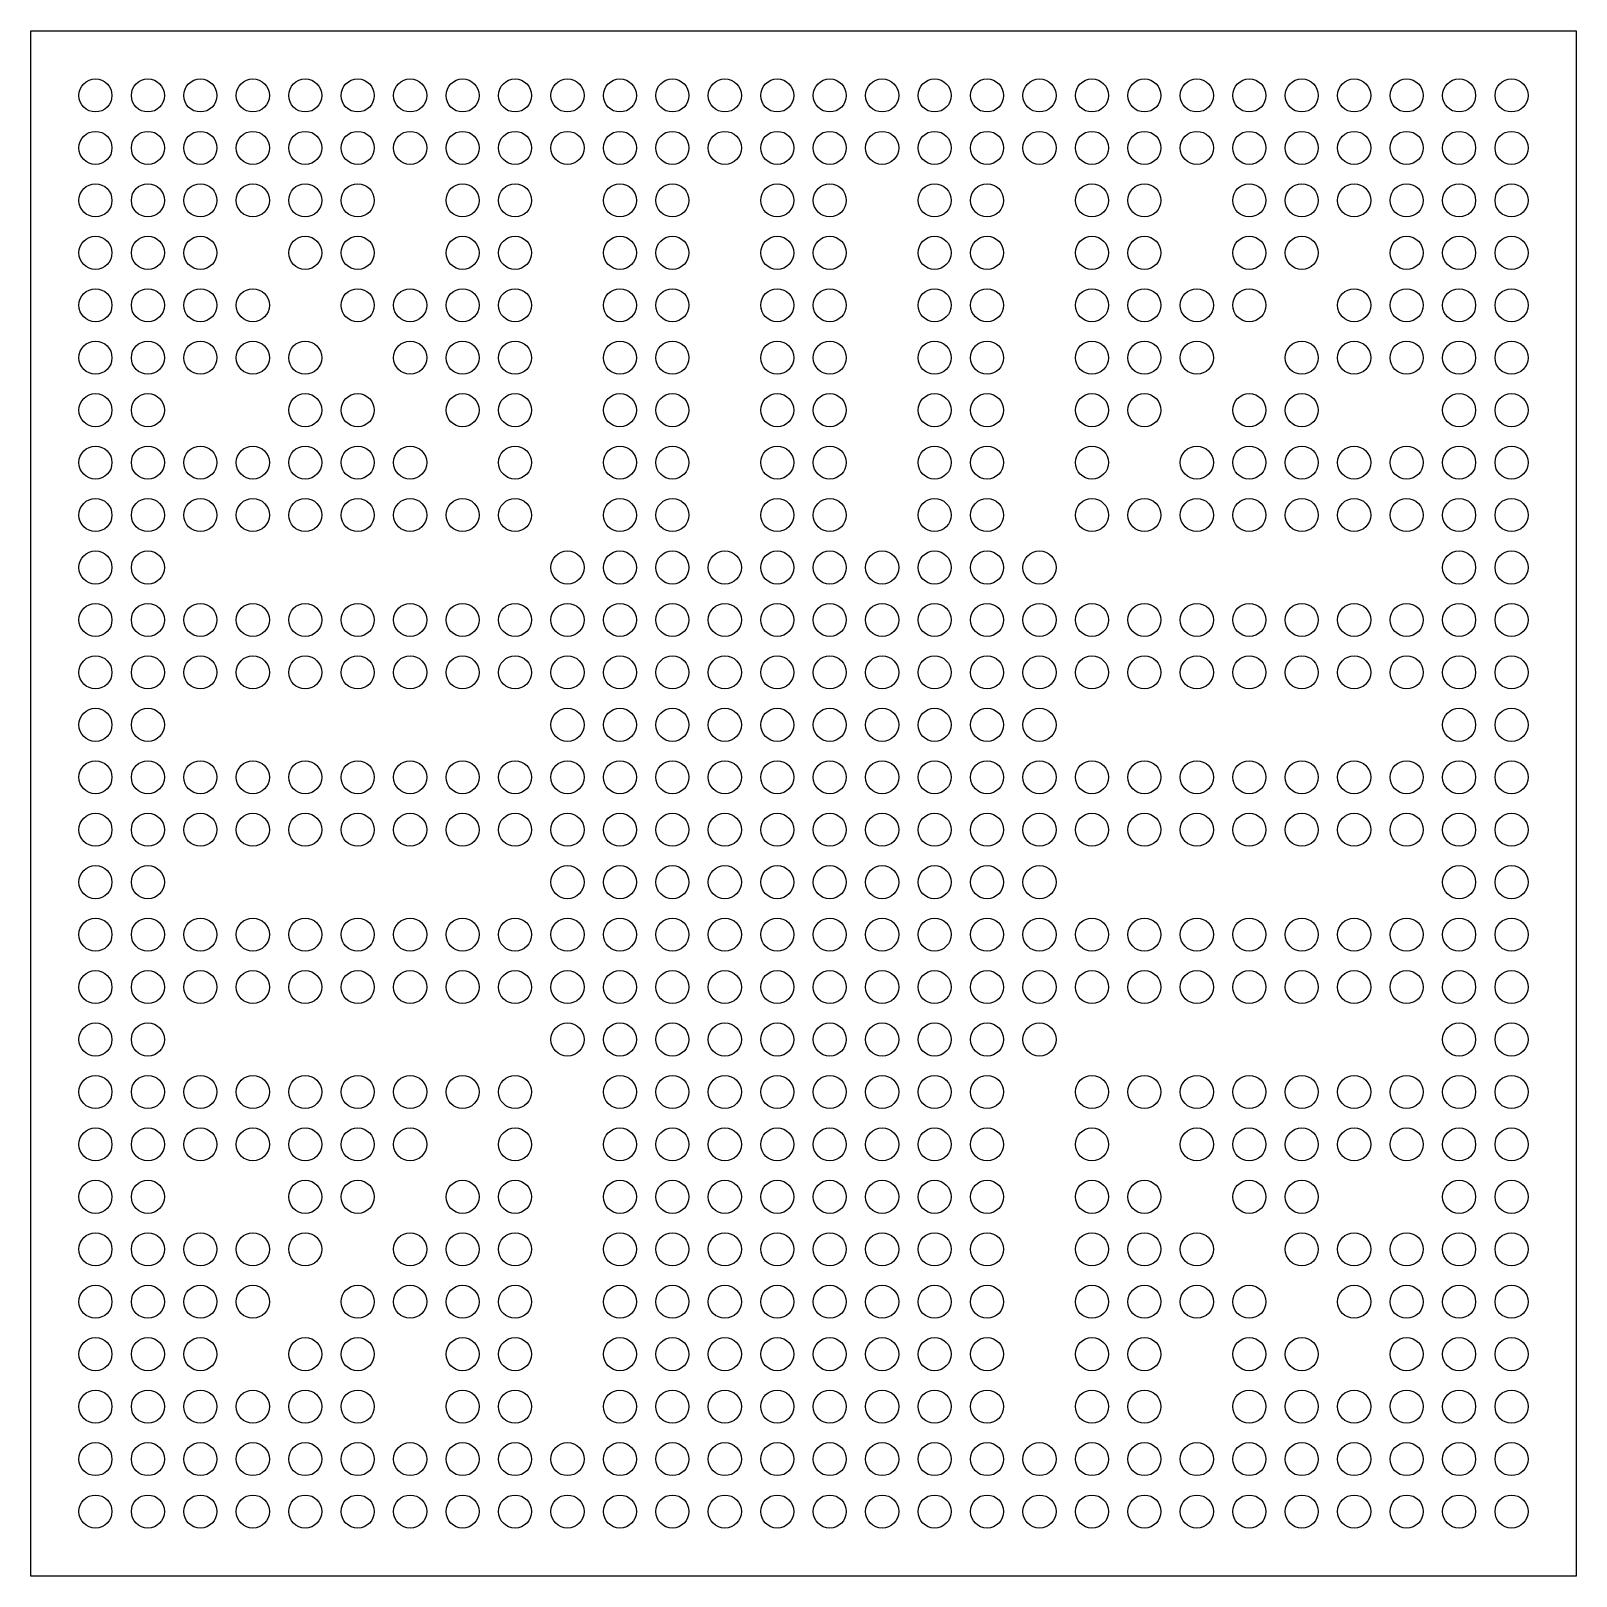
# Model space of a CAD drawing. Header units: millimetres. Extents: x -9.6 to 9.6, y -9.6 to 9.6.
import ezdxf

# ---------------------------------------------------------------- set-up
doc = ezdxf.new("R2010")
doc.units = ezdxf.units.MM

msp = doc.modelspace()

# ---------------------------------------------------------------- linework, layer by layer
at = {"color": 7, "linetype": 'Continuous', "lineweight": 25}
for p, q in [((-9.575, 9.575), (9.575, 9.575)), ((-9.575, -9.575), (-9.575, 9.575)), ((9.575, 9.575), (9.575, -9.575)), ((9.575, -9.575), (-9.575, -9.575))]:
    msp.add_line(p, q, dxfattribs=at)
for centre in [(-8.775, 8.775), (-8.125, 8.775), (-7.475, 8.775), (-6.825, 8.775), (-6.175, 8.775), (-5.525, 8.775), (-4.875, 8.775), (-4.225, 8.775), (-3.575, 8.775), (-2.925, 8.775), (-2.275, 8.775), (-1.625, 8.775), (-0.975, 8.775), (-0.325, 8.775), (0.325, 8.775), (0.975, 8.775), (1.625, 8.775), (2.275, 8.775), (2.925, 8.775), (3.575, 8.775), (4.225, 8.775), (4.875, 8.775), (5.525, 8.775), (6.175, 8.775), (6.825, 8.775), (7.475, 8.775), (8.125, 8.775), (8.775, 8.775), (-8.775, 8.125), (-8.125, 8.125), (-7.475, 8.125), (-6.825, 8.125), (-6.175, 8.125), (-5.525, 8.125), (-4.875, 8.125), (-4.225, 8.125), (-3.575, 8.125), (-2.925, 8.125), (-2.275, 8.125), (-1.625, 8.125), (-0.975, 8.125), (-0.325, 8.125), (0.325, 8.125), (0.975, 8.125), (1.625, 8.125), (2.275, 8.125), (2.925, 8.125), (3.575, 8.125), (4.225, 8.125), (4.875, 8.125), (5.525, 8.125), (6.175, 8.125), (6.825, 8.125), (7.475, 8.125), (8.125, 8.125), (8.775, 8.125), (-8.775, 7.475), (-8.125, 7.475), (-7.475, 7.475), (-6.825, 7.475), (-6.175, 7.475), (-5.525, 7.475), (-4.225, 7.475), (-3.575, 7.475), (-2.275, 7.475), (-1.625, 7.475), (-0.325, 7.475), (0.325, 7.475), (1.625, 7.475), (2.275, 7.475), (3.575, 7.475), (4.225, 7.475), (5.525, 7.475), (6.175, 7.475), (6.825, 7.475), (7.475, 7.475), (8.125, 7.475), (8.775, 7.475), (-8.775, 6.825), (-8.125, 6.825), (-7.475, 6.825), (-6.175, 6.825), (-5.525, 6.825), (-4.225, 6.825), (-3.575, 6.825), (-2.275, 6.825), (-1.625, 6.825), (-0.325, 6.825), (0.325, 6.825), (1.625, 6.825), (2.275, 6.825), (3.575, 6.825), (4.225, 6.825), (5.525, 6.825), (6.175, 6.825), (7.475, 6.825), (8.125, 6.825), (8.775, 6.825), (-8.775, 6.175), (-8.125, 6.175), (-7.475, 6.175), (-6.825, 6.175), (-5.525, 6.175), (-4.875, 6.175), (-4.225, 6.175), (-3.575, 6.175), (-2.275, 6.175), (-1.625, 6.175), (-0.325, 6.175), (0.325, 6.175), (1.625, 6.175), (2.275, 6.175), (3.575, 6.175), (4.225, 6.175), (4.875, 6.175), (5.525, 6.175), (6.825, 6.175), (7.475, 6.175), (8.125, 6.175), (8.775, 6.175), (-8.775, 5.525), (-8.125, 5.525), (-7.475, 5.525), (-6.825, 5.525), (-6.175, 5.525), (-4.875, 5.525), (-4.225, 5.525), (-3.575, 5.525), (-2.275, 5.525), (-1.625, 5.525), (-0.325, 5.525), (0.325, 5.525), (1.625, 5.525), (2.275, 5.525), (3.575, 5.525), (4.225, 5.525), (4.875, 5.525), (6.175, 5.525), (6.825, 5.525), (7.475, 5.525), (8.125, 5.525), (8.775, 5.525), (-8.775, 4.875), (-8.125, 4.875), (-6.175, 4.875), (-5.525, 4.875), (-4.225, 4.875), (-3.575, 4.875), (-2.275, 4.875), (-1.625, 4.875), (-0.325, 4.875), (0.325, 4.875), (1.625, 4.875), (2.275, 4.875), (3.575, 4.875), (4.225, 4.875), (5.525, 4.875), (6.175, 4.875), (8.125, 4.875), (8.775, 4.875), (-8.775, 4.225), (-8.125, 4.225), (-7.475, 4.225), (-6.825, 4.225), (-6.175, 4.225), (-5.525, 4.225), (-4.875, 4.225), (-3.575, 4.225), (-2.275, 4.225), (-1.625, 4.225), (-0.325, 4.225), (0.325, 4.225), (1.625, 4.225), (2.275, 4.225), (3.575, 4.225), (4.875, 4.225), (5.525, 4.225), (6.175, 4.225), (6.825, 4.225), (7.475, 4.225), (8.125, 4.225), (8.775, 4.225), (-8.775, 3.575), (-8.125, 3.575), (-7.475, 3.575), (-6.825, 3.575), (-6.175, 3.575), (-5.525, 3.575), (-4.875, 3.575), (-4.225, 3.575), (-3.575, 3.575), (-2.275, 3.575), (-1.625, 3.575), (-0.325, 3.575), (0.325, 3.575), (1.625, 3.575), (2.275, 3.575), (3.575, 3.575), (4.225, 3.575), (4.875, 3.575), (5.525, 3.575), (6.175, 3.575), (6.825, 3.575), (7.475, 3.575), (8.125, 3.575), (8.775, 3.575), (-8.775, 2.925), (-8.125, 2.925), (-2.925, 2.925), (-2.275, 2.925), (-1.625, 2.925), (-0.975, 2.925), (-0.325, 2.925), (0.325, 2.925), (0.975, 2.925), (1.625, 2.925), (2.275, 2.925), (2.925, 2.925), (8.125, 2.925), (8.775, 2.925), (-8.775, 2.275), (-8.125, 2.275), (-7.475, 2.275), (-6.825, 2.275), (-6.175, 2.275), (-5.525, 2.275), (-4.875, 2.275), (-4.225, 2.275), (-3.575, 2.275), (-2.925, 2.275), (-2.275, 2.275), (-1.625, 2.275), (-0.975, 2.275), (-0.325, 2.275), (0.325, 2.275), (0.975, 2.275), (1.625, 2.275), (2.275, 2.275), (2.925, 2.275), (3.575, 2.275), (4.225, 2.275), (4.875, 2.275), (5.525, 2.275), (6.175, 2.275), (6.825, 2.275), (7.475, 2.275), (8.125, 2.275), (8.775, 2.275), (-8.775, 1.625), (-8.125, 1.625), (-7.475, 1.625), (-6.825, 1.625), (-6.175, 1.625), (-5.525, 1.625), (-4.875, 1.625), (-4.225, 1.625), (-3.575, 1.625), (-2.925, 1.625), (-2.275, 1.625), (-1.625, 1.625), (-0.975, 1.625), (-0.325, 1.625), (0.325, 1.625), (0.975, 1.625), (1.625, 1.625), (2.275, 1.625), (2.925, 1.625), (3.575, 1.625), (4.225, 1.625), (4.875, 1.625), (5.525, 1.625), (6.175, 1.625), (6.825, 1.625), (7.475, 1.625), (8.125, 1.625), (8.775, 1.625), (-8.775, 0.975), (-8.125, 0.975), (-2.925, 0.975), (-2.275, 0.975), (-1.625, 0.975), (-0.975, 0.975), (-0.325, 0.975), (0.325, 0.975), (0.975, 0.975), (1.625, 0.975), (2.275, 0.975), (2.925, 0.975), (8.125, 0.975), (8.775, 0.975), (-8.775, 0.325), (-8.125, 0.325), (-7.475, 0.325), (-6.825, 0.325), (-6.175, 0.325), (-5.525, 0.325), (-4.875, 0.325), (-4.225, 0.325), (-3.575, 0.325), (-2.925, 0.325), (-2.275, 0.325), (-1.625, 0.325), (-0.975, 0.325), (-0.325, 0.325), (0.325, 0.325), (0.975, 0.325), (1.625, 0.325), (2.275, 0.325), (2.925, 0.325), (3.575, 0.325), (4.225, 0.325), (4.875, 0.325), (5.525, 0.325), (6.175, 0.325), (6.825, 0.325), (7.475, 0.325), (8.125, 0.325), (8.775, 0.325), (-8.775, -0.325), (-8.125, -0.325), (-7.475, -0.325), (-6.825, -0.325), (-6.175, -0.325), (-5.525, -0.325), (-4.875, -0.325), (-4.225, -0.325), (-3.575, -0.325), (-2.925, -0.325), (-2.275, -0.325), (-1.625, -0.325), (-0.975, -0.325), (-0.325, -0.325), (0.325, -0.325), (0.975, -0.325), (1.625, -0.325), (2.275, -0.325), (2.925, -0.325), (3.575, -0.325), (4.225, -0.325), (4.875, -0.325), (5.525, -0.325), (6.175, -0.325), (6.825, -0.325), (7.475, -0.325), (8.125, -0.325), (8.775, -0.325), (-8.775, -0.975), (-8.125, -0.975), (-2.925, -0.975), (-2.275, -0.975), (-1.625, -0.975), (-0.975, -0.975), (-0.325, -0.975), (0.325, -0.975), (0.975, -0.975), (1.625, -0.975), (2.275, -0.975), (2.925, -0.975), (8.125, -0.975), (8.775, -0.975), (-8.775, -1.625), (-8.125, -1.625), (-7.475, -1.625), (-6.825, -1.625), (-6.175, -1.625), (-5.525, -1.625), (-4.875, -1.625), (-4.225, -1.625), (-3.575, -1.625), (-2.925, -1.625), (-2.275, -1.625), (-1.625, -1.625), (-0.975, -1.625), (-0.325, -1.625), (0.325, -1.625), (0.975, -1.625), (1.625, -1.625), (2.275, -1.625), (2.925, -1.625), (3.575, -1.625), (4.225, -1.625), (4.875, -1.625), (5.525, -1.625), (6.175, -1.625), (6.825, -1.625), (7.475, -1.625), (8.125, -1.625), (8.775, -1.625), (-8.775, -2.275), (-8.125, -2.275), (-7.475, -2.275), (-6.825, -2.275), (-6.175, -2.275), (-5.525, -2.275), (-4.875, -2.275), (-4.225, -2.275), (-3.575, -2.275), (-2.925, -2.275), (-2.275, -2.275), (-1.625, -2.275), (-0.975, -2.275), (-0.325, -2.275), (0.325, -2.275), (0.975, -2.275), (1.625, -2.275), (2.275, -2.275), (2.925, -2.275), (3.575, -2.275), (4.225, -2.275), (4.875, -2.275), (5.525, -2.275), (6.175, -2.275), (6.825, -2.275), (7.475, -2.275), (8.125, -2.275), (8.775, -2.275), (-8.775, -2.925), (-8.125, -2.925), (-2.925, -2.925), (-2.275, -2.925), (-1.625, -2.925), (-0.975, -2.925), (-0.325, -2.925), (0.325, -2.925), (0.975, -2.925), (1.625, -2.925), (2.275, -2.925), (2.925, -2.925), (8.125, -2.925), (8.775, -2.925), (-8.775, -3.575), (-8.125, -3.575), (-7.475, -3.575), (-6.825, -3.575), (-6.175, -3.575), (-5.525, -3.575), (-4.875, -3.575), (-4.225, -3.575), (-3.575, -3.575), (-2.275, -3.575), (-1.625, -3.575), (-0.975, -3.575), (-0.325, -3.575), (0.325, -3.575), (0.975, -3.575), (1.625, -3.575), (2.275, -3.575), (3.575, -3.575), (4.225, -3.575), (4.875, -3.575), (5.525, -3.575), (6.175, -3.575), (6.825, -3.575), (7.475, -3.575), (8.125, -3.575), (8.775, -3.575), (-8.775, -4.225), (-8.125, -4.225), (-7.475, -4.225), (-6.825, -4.225), (-6.175, -4.225), (-5.525, -4.225), (-4.875, -4.225), (-3.575, -4.225), (-2.275, -4.225), (-1.625, -4.225), (-0.975, -4.225), (-0.325, -4.225), (0.325, -4.225), (0.975, -4.225), (1.625, -4.225), (2.275, -4.225), (3.575, -4.225), (4.875, -4.225), (5.525, -4.225), (6.175, -4.225), (6.825, -4.225), (7.475, -4.225), (8.125, -4.225), (8.775, -4.225), (-8.775, -4.875), (-8.125, -4.875), (-6.175, -4.875), (-5.525, -4.875), (-4.225, -4.875), (-3.575, -4.875), (-2.275, -4.875), (-1.625, -4.875), (-0.975, -4.875), (-0.325, -4.875), (0.325, -4.875), (0.975, -4.875), (1.625, -4.875), (2.275, -4.875), (3.575, -4.875), (4.225, -4.875), (5.525, -4.875), (6.175, -4.875), (8.125, -4.875), (8.775, -4.875), (-8.775, -5.525), (-8.125, -5.525), (-7.475, -5.525), (-6.825, -5.525), (-6.175, -5.525), (-4.875, -5.525), (-4.225, -5.525), (-3.575, -5.525), (-2.275, -5.525), (-1.625, -5.525), (-0.975, -5.525), (-0.325, -5.525), (0.325, -5.525), (0.975, -5.525), (1.625, -5.525), (2.275, -5.525), (3.575, -5.525), (4.225, -5.525), (4.875, -5.525), (6.175, -5.525), (6.825, -5.525), (7.475, -5.525), (8.125, -5.525), (8.775, -5.525), (-8.775, -6.175), (-8.125, -6.175), (-7.475, -6.175), (-6.825, -6.175), (-5.525, -6.175), (-4.875, -6.175), (-4.225, -6.175), (-3.575, -6.175), (-2.275, -6.175), (-1.625, -6.175), (-0.975, -6.175), (-0.325, -6.175), (0.325, -6.175), (0.975, -6.175), (1.625, -6.175), (2.275, -6.175), (3.575, -6.175), (4.225, -6.175), (4.875, -6.175), (5.525, -6.175), (6.825, -6.175), (7.475, -6.175), (8.125, -6.175), (8.775, -6.175), (-8.775, -6.825), (-8.125, -6.825), (-7.475, -6.825), (-6.175, -6.825), (-5.525, -6.825), (-4.225, -6.825), (-3.575, -6.825), (-2.275, -6.825), (-1.625, -6.825), (-0.975, -6.825), (-0.325, -6.825), (0.325, -6.825), (0.975, -6.825), (1.625, -6.825), (2.275, -6.825), (3.575, -6.825), (4.225, -6.825), (5.525, -6.825), (6.175, -6.825), (7.475, -6.825), (8.125, -6.825), (8.775, -6.825), (-8.775, -7.475), (-8.125, -7.475), (-7.475, -7.475), (-6.825, -7.475), (-6.175, -7.475), (-5.525, -7.475), (-4.225, -7.475), (-3.575, -7.475), (-2.275, -7.475), (-1.625, -7.475), (-0.975, -7.475), (-0.325, -7.475), (0.325, -7.475), (0.975, -7.475), (1.625, -7.475), (2.275, -7.475), (3.575, -7.475), (4.225, -7.475), (5.525, -7.475), (6.175, -7.475), (6.825, -7.475), (7.475, -7.475), (8.125, -7.475), (8.775, -7.475), (-8.775, -8.125), (-8.125, -8.125), (-7.475, -8.125), (-6.825, -8.125), (-6.175, -8.125), (-5.525, -8.125), (-4.875, -8.125), (-4.225, -8.125), (-3.575, -8.125), (-2.925, -8.125), (-2.275, -8.125), (-1.625, -8.125), (-0.975, -8.125), (-0.325, -8.125), (0.325, -8.125), (0.975, -8.125), (1.625, -8.125), (2.275, -8.125), (2.925, -8.125), (3.575, -8.125), (4.225, -8.125), (4.875, -8.125), (5.525, -8.125), (6.175, -8.125), (6.825, -8.125), (7.475, -8.125), (8.125, -8.125), (8.775, -8.125), (-8.775, -8.775), (-8.125, -8.775), (-7.475, -8.775), (-6.825, -8.775), (-6.175, -8.775), (-5.525, -8.775), (-4.875, -8.775), (-4.225, -8.775), (-3.575, -8.775), (-2.925, -8.775), (-2.275, -8.775), (-1.625, -8.775), (-0.975, -8.775), (-0.325, -8.775), (0.325, -8.775), (0.975, -8.775), (1.625, -8.775), (2.275, -8.775), (2.925, -8.775), (3.575, -8.775), (4.225, -8.775), (4.875, -8.775), (5.525, -8.775), (6.175, -8.775), (6.825, -8.775), (7.475, -8.775), (8.125, -8.775), (8.775, -8.775)]:
    msp.add_circle(centre, 0.205, dxfattribs=at)

doc.saveas('drawing.dxf')
